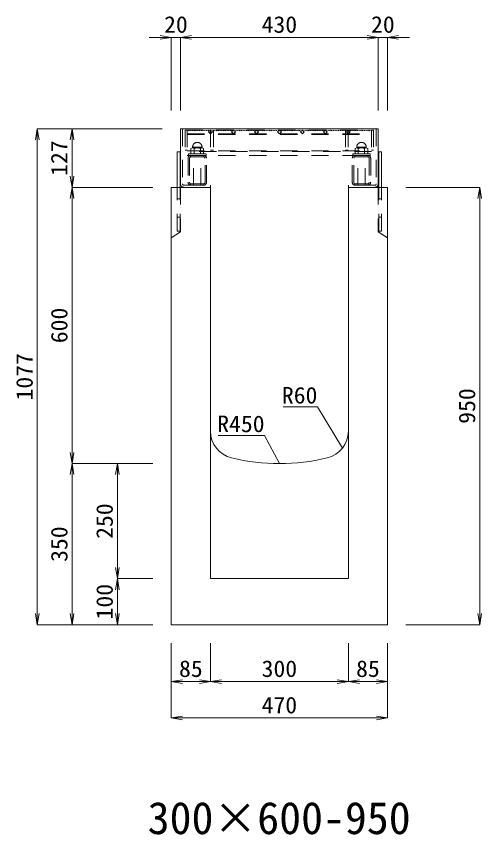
# Model space of a CAD drawing. Units: millimetres at full size; some dimension numbers follow another scale. Extents: x -734 to 58102, y 49499 to 87169.
# Drawn here: x 8238 to 9249, y 56728 to 58505 of the extents above; entities that cross this region are included whole.
import ezdxf
from ezdxf.enums import TextEntityAlignment as Align

# ---------------------------------------------------------------- set-up
doc = ezdxf.new("R2010")
doc.units = ezdxf.units.MM
doc.header["$LTSCALE"] = 50
doc.linetypes.add('USER1', pattern=[1.35, 0.75, -0.6])
doc.layers.add('0_2', color=7, linetype='Continuous')
for name, color, linetype, lineweight in [('寸法線', 7, 'Continuous', 13), ('引出線', 4, 'Continuous', 13), ('本体', 2, 'Continuous', 20), ('ｸﾞﾚｰﾁﾝｸﾞ', 7, 'USER1', 9)]:
    doc.layers.add(name, color=color, linetype=linetype, lineweight=lineweight)
doc.styles.add('ＭＳ 明朝', font='')
doc.styles.get('ＭＳ 明朝').set_extended_font_data('MS Mincho')

# ---------------------------------------------------------------- blocks, each defined once
blk = doc.blocks.new('open_arrow')
at = {"color": 0, "linetype": 'Continuous', "lineweight": -2}
blk.add_lwpolyline([(7.5, 1.25), (0, 0), (7.5, -1.25)], dxfattribs=at)

msp = doc.modelspace()

# ---------------------------------------------------------------- linework, layer by layer
at = {"layer": '寸法線'}
for p, q in [((8642.5, 58459.59), (8526.5, 58459.59)), ((8574.5, 58300.87), (8574.5, 58459.59)), ((8594.5, 58459.59), (9024.5, 58459.59)), ((8594.5, 58300.87), (8594.5, 58459.59)), ((8594.5, 58300.87), (8594.5, 58459.59)), ((8976.5, 58459.59), (9092.5, 58459.59)), ((9024.5, 58300.87), (9024.5, 58459.59)), ((9024.5, 58300.87), (9024.5, 58459.59)), ((9044.5, 58300.87), (9044.5, 58459.59)), ((8283.14, 57183.85), (8283.14, 58260.85)), ((8554.48, 58260.85), (8283.14, 58260.85)), ((8358.69, 58260.85), (8358.69, 58133.85)), ((8554.48, 58260.85), (8358.69, 58260.85)), ((8358.69, 58133.85), (8358.69, 57533.85)), ((8534.48, 58133.85), (8358.69, 58133.85)), ((8534.48, 58133.85), (8358.69, 58133.85)), ((9084.52, 58133.85), (9245.31, 58133.85)), ((9245.31, 58133.85), (9245.31, 57183.85)), ((8534.48, 57533.85), (8358.69, 57533.85)), ((8358.69, 57533.85), (8358.69, 57183.85)), ((8534.48, 57533.85), (8358.69, 57533.85)), ((8457.29, 57283.85), (8457.29, 57533.85)), ((8534.48, 57533.85), (8457.29, 57533.85)), ((8534.48, 57283.85), (8457.29, 57283.85)), ((8457.29, 57183.85), (8457.29, 57283.85)), ((8534.48, 57283.85), (8457.29, 57283.85)), ((8534.48, 57183.85), (8283.14, 57183.85)), ((8534.48, 57183.85), (8358.69, 57183.85)), ((8534.48, 57183.85), (8457.29, 57183.85)), ((9084.52, 57183.85), (9245.31, 57183.85)), ((8574.5, 57143.83), (8574.5, 56981.26)), ((8574.5, 57143.83), (8574.5, 57060.31)), ((8659.5, 57143.83), (8659.5, 57060.31)), ((8659.5, 57143.83), (8659.5, 57060.31)), ((8959.5, 57143.83), (8959.5, 57060.31)), ((8959.5, 57143.83), (8959.5, 57060.31)), ((9044.5, 57143.83), (9044.5, 56981.26)), ((9044.5, 57143.83), (9044.5, 57060.31)), ((8574.5, 57060.31), (8659.5, 57060.31)), ((8659.5, 57060.31), (8959.5, 57060.31)), ((8959.5, 57060.31), (9044.5, 57060.31)), ((8574.5, 56981.26), (9044.5, 56981.26))]:
    msp.add_line(p, q, dxfattribs=at)
at = {"layer": '引出線'}
for points in [[(8946.57, 57567.17), (8892.16, 57657.06), (8817.49, 57657.06)], [(8809.5, 57533.85), (8777.28, 57595), (8676.27, 57595)]]:
    msp.add_lwpolyline(points, dxfattribs=at)
at = {"layer": '本体'}
for p, q in [((8574.5, 58133.85), (8574.5, 57183.85)), ((8574.5, 58133.85), (8659.5, 58133.85)), ((8659.5, 57604.38), (8659.5, 58133.85)), ((8959.5, 57604.38), (8959.5, 58133.85)), ((8959.5, 58133.85), (9044.5, 58133.85)), ((9044.5, 57183.85), (9044.5, 58133.85)), ((8659.5, 57604.38), (8659.5, 57283.85)), ((8959.5, 57604.38), (8959.5, 57283.85)), ((8659.5, 57283.85), (8959.5, 57283.85)), ((8574.5, 57183.85), (9044.5, 57183.85))]:
    msp.add_line(p, q, dxfattribs=at)
at = {"layer": '本体', "linetype": 'USER1', "lineweight": 9}
for p, q in [((8594.51, 58133.85), (8594.51, 58036.85)), ((9024.51, 58133.85), (9024.51, 58036.85)), ((8574.51, 58024.35), (8594.51, 58036.85)), ((9044.51, 58024.35), (9024.51, 58036.85))]:
    msp.add_line(p, q, dxfattribs=at)
at = {"layer": '本体'}
for centre, radius, start, end in [((8719.5, 57604.38), 60, 180, 256.65785), ((8899.5, 57604.38), 60, 283.34237, 0), ((8809.5, 57983.85), 450, 256.65777, 283.34225)]:
    msp.add_arc(centre, radius, start, end, dxfattribs=at)
at = {"layer": 'ｸﾞﾚｰﾁﾝｸﾞ', "linetype": 'Continuous'}
for p, q in [((8594.5, 58260.85), (9024.5, 58260.85)), ((8594.5, 58141.48), (8594.5, 58260.85)), ((9024.5, 58133.85), (9024.5, 58260.85)), ((8593.5, 58210.85), (8587.5, 58210.85)), ((8587.5, 58133.85), (8587.5, 58210.85)), ((8593.5, 58133.85), (8593.5, 58210.85)), ((9025.5, 58210.85), (9031.5, 58210.85)), ((9025.5, 58133.85), (9025.5, 58210.85)), ((9031.5, 58133.85), (9031.5, 58210.85))]:
    msp.add_line(p, q, dxfattribs=at)
at = {"layer": 'ｸﾞﾚｰﾁﾝｸﾞ'}
for p, q in [((8599, 58260.85), (8599, 58141.35)), ((8604.5, 58258.35), (8604.5, 58214.35)), ((8609, 58258.35), (8609, 58214.35)), ((8609, 58258.35), (8609, 58203.35)), ((8609, 58249.85), (9010, 58249.85)), ((8609, 58248.35), (9010, 58248.35)), ((8612.2, 58258.35), (8613.1, 58256.25)), ((8613.1, 58256.25), (8614, 58258.35)), ((8616, 58258.35), (8616.9, 58256.25)), ((8616.9, 58256.25), (8617.8, 58258.35)), ((8619.8, 58258.35), (8620.7, 58256.25)), ((8620.7, 58256.25), (8621.6, 58258.35)), ((8623.6, 58258.35), (8624.5, 58256.25)), ((8624.5, 58256.25), (8625.4, 58258.35)), ((8627.4, 58258.35), (8628.3, 58256.25)), ((8628.3, 58256.25), (8629.2, 58258.35)), ((8631.2, 58258.35), (8632.1, 58256.25)), ((8632.1, 58256.25), (8633, 58258.35)), ((8635, 58258.35), (8635.9, 58256.25)), ((8635.9, 58256.25), (8636.8, 58258.35)), ((8638.8, 58258.35), (8639.7, 58256.25)), ((8639.7, 58256.25), (8640.6, 58258.35)), ((8642.6, 58258.35), (8643.5, 58256.25)), ((8643.5, 58256.25), (8644.4, 58258.35)), ((8646.4, 58258.35), (8647.3, 58256.25)), ((8647.3, 58256.25), (8648.2, 58258.35)), ((8650.2, 58258.35), (8651.1, 58256.25)), ((8651.1, 58256.25), (8652, 58258.35)), ((8654, 58258.35), (8654.9, 58256.25)), ((8654.9, 58256.25), (8655.8, 58258.35)), ((8659.5, 58258.35), (8655.26, 58254.11)), ((8655.26, 58254.11), (8659.5, 58249.87)), ((8663.74, 58254.11), (8659.5, 58258.35)), ((8659.5, 58249.87), (8663.74, 58254.11)), ((8659.5, 58249.87), (8660, 58250.37)), ((8660, 58258.35), (8660, 58214.35)), ((8664.5, 58258.35), (8665.4, 58256.25)), ((8665.4, 58256.25), (8666.3, 58258.35)), ((8666, 58258.35), (8666, 58214.35)), ((8668.3, 58258.35), (8669.2, 58256.25)), ((8669.2, 58256.25), (8670.1, 58258.35)), ((8672.1, 58258.35), (8673, 58256.25)), ((8673, 58256.25), (8673.9, 58258.35)), ((8675.9, 58258.35), (8676.8, 58256.25)), ((8676.8, 58256.25), (8677.7, 58258.35)), ((8679.7, 58258.35), (8680.6, 58256.25)), ((8680.6, 58256.25), (8681.5, 58258.35)), ((8683.5, 58258.35), (8684.4, 58256.25)), ((8684.4, 58256.25), (8685.3, 58258.35)), ((8687.3, 58258.35), (8688.2, 58256.25)), ((8688.2, 58256.25), (8689.1, 58258.35)), ((8691.1, 58258.35), (8692, 58256.25)), ((8692, 58256.25), (8692.9, 58258.35)), ((8694.9, 58258.35), (8695.8, 58256.25)), ((8695.8, 58256.25), (8696.7, 58258.35)), ((8698.7, 58258.35), (8699.6, 58256.25)), ((8699.6, 58256.25), (8700.5, 58258.35)), ((8702.5, 58258.35), (8703.4, 58256.25)), ((8703.4, 58256.25), (8704.3, 58258.35)), ((8709.5, 58258.35), (8705.26, 58254.11)), ((8705.26, 58254.11), (8709.5, 58249.87)), ((8713.74, 58254.11), (8709.5, 58258.35)), ((8709.5, 58249.87), (8713.74, 58254.11)), ((8714.5, 58258.35), (8715.4, 58256.25)), ((8715.4, 58256.25), (8716.3, 58258.35)), ((8718.3, 58258.35), (8719.2, 58256.25)), ((8719.2, 58256.25), (8720.1, 58258.35)), ((8722.1, 58258.35), (8723, 58256.25)), ((8723, 58256.25), (8723.9, 58258.35)), ((8725.9, 58258.35), (8726.8, 58256.25)), ((8726.8, 58256.25), (8727.7, 58258.35)), ((8729.7, 58258.35), (8730.6, 58256.25)), ((8730.6, 58256.25), (8731.5, 58258.35)), ((8733.5, 58258.35), (8734.4, 58256.25)), ((8734.4, 58256.25), (8735.3, 58258.35)), ((8737.3, 58258.35), (8738.2, 58256.25)), ((8738.2, 58256.25), (8739.1, 58258.35)), ((8741.1, 58258.35), (8742, 58256.25)), ((8742, 58256.25), (8742.9, 58258.35)), ((8744.9, 58258.35), (8745.8, 58256.25)), ((8745.8, 58256.25), (8746.7, 58258.35)), ((8748.7, 58258.35), (8749.6, 58256.25)), ((8749.6, 58256.25), (8750.5, 58258.35)), ((8752.5, 58258.35), (8753.4, 58256.25)), ((8753.4, 58256.25), (8754.3, 58258.35)), ((8759.5, 58258.35), (8755.26, 58254.11)), ((8755.26, 58254.11), (8759.5, 58249.87)), ((8763.74, 58254.11), (8759.5, 58258.35)), ((8759.5, 58249.87), (8763.74, 58254.11)), ((8764.5, 58258.35), (8765.4, 58256.25)), ((8765.4, 58256.25), (8766.3, 58258.35)), ((8768.3, 58258.35), (8769.2, 58256.25)), ((8769.2, 58256.25), (8770.1, 58258.35)), ((8772.1, 58258.35), (8773, 58256.25)), ((8773, 58256.25), (8773.9, 58258.35)), ((8775.9, 58258.35), (8776.8, 58256.25)), ((8776.8, 58256.25), (8777.7, 58258.35)), ((8779.7, 58258.35), (8780.6, 58256.25)), ((8780.6, 58256.25), (8781.5, 58258.35)), ((8783.5, 58258.35), (8784.4, 58256.25)), ((8784.4, 58256.25), (8785.3, 58258.35)), ((8787.3, 58258.35), (8788.2, 58256.25)), ((8788.2, 58256.25), (8789.1, 58258.35)), ((8791.1, 58258.35), (8792, 58256.25)), ((8792, 58256.25), (8792.9, 58258.35)), ((8794.9, 58258.35), (8795.8, 58256.25)), ((8795.8, 58256.25), (8796.7, 58258.35)), ((8798.7, 58258.35), (8799.6, 58256.25)), ((8799.6, 58256.25), (8800.5, 58258.35)), ((8802.5, 58258.35), (8803.4, 58256.25)), ((8803.4, 58256.25), (8804.3, 58258.35)), ((8809.5, 58258.35), (8805.26, 58254.11)), ((8805.26, 58254.11), (8809.5, 58249.87)), ((8809.5, 58258.35), (8813.74, 58254.11)), ((8813.74, 58254.11), (8809.5, 58249.87)), ((8815.6, 58256.25), (8814.7, 58258.35)), ((8816.5, 58258.35), (8815.6, 58256.25)), ((8819.4, 58256.25), (8818.5, 58258.35)), ((8820.3, 58258.35), (8819.4, 58256.25)), ((8823.2, 58256.25), (8822.3, 58258.35)), ((8824.1, 58258.35), (8823.2, 58256.25)), ((8827, 58256.25), (8826.1, 58258.35)), ((8827.9, 58258.35), (8827, 58256.25)), ((8830.8, 58256.25), (8829.9, 58258.35)), ((8831.7, 58258.35), (8830.8, 58256.25)), ((8834.6, 58256.25), (8833.7, 58258.35)), ((8835.5, 58258.35), (8834.6, 58256.25)), ((8838.4, 58256.25), (8837.5, 58258.35)), ((8839.3, 58258.35), (8838.4, 58256.25)), ((8842.2, 58256.25), (8841.3, 58258.35)), ((8843.1, 58258.35), (8842.2, 58256.25)), ((8846, 58256.25), (8845.1, 58258.35)), ((8846.9, 58258.35), (8846, 58256.25)), ((8849.8, 58256.25), (8848.9, 58258.35)), ((8850.7, 58258.35), (8849.8, 58256.25)), ((8853.6, 58256.25), (8852.7, 58258.35)), ((8854.5, 58258.35), (8853.6, 58256.25)), ((8855.26, 58254.11), (8859.5, 58258.35)), ((8859.5, 58249.87), (8855.26, 58254.11)), ((8859.5, 58258.35), (8863.74, 58254.11)), ((8863.74, 58254.11), (8859.5, 58249.87)), ((8865.6, 58256.25), (8864.7, 58258.35)), ((8866.5, 58258.35), (8865.6, 58256.25)), ((8869.4, 58256.25), (8868.5, 58258.35)), ((8870.3, 58258.35), (8869.4, 58256.25)), ((8873.2, 58256.25), (8872.3, 58258.35)), ((8874.1, 58258.35), (8873.2, 58256.25)), ((8877, 58256.25), (8876.1, 58258.35)), ((8877.9, 58258.35), (8877, 58256.25)), ((8880.8, 58256.25), (8879.9, 58258.35)), ((8881.7, 58258.35), (8880.8, 58256.25)), ((8884.6, 58256.25), (8883.7, 58258.35)), ((8885.5, 58258.35), (8884.6, 58256.25)), ((8888.4, 58256.25), (8887.5, 58258.35)), ((8889.3, 58258.35), (8888.4, 58256.25)), ((8892.2, 58256.25), (8891.3, 58258.35)), ((8893.1, 58258.35), (8892.2, 58256.25)), ((8896, 58256.25), (8895.1, 58258.35)), ((8896.9, 58258.35), (8896, 58256.25)), ((8899.8, 58256.25), (8898.9, 58258.35)), ((8900.7, 58258.35), (8899.8, 58256.25)), ((8903.6, 58256.25), (8902.7, 58258.35)), ((8904.5, 58258.35), (8903.6, 58256.25)), ((8905.26, 58254.11), (8909.5, 58258.35)), ((8909.5, 58249.87), (8905.26, 58254.11)), ((8909.5, 58258.35), (8913.74, 58254.11)), ((8913.74, 58254.11), (8909.5, 58249.87)), ((8915.6, 58256.25), (8914.7, 58258.35)), ((8916.5, 58258.35), (8915.6, 58256.25)), ((8919.4, 58256.25), (8918.5, 58258.35)), ((8920.3, 58258.35), (8919.4, 58256.25)), ((8923.2, 58256.25), (8922.3, 58258.35)), ((8924.1, 58258.35), (8923.2, 58256.25)), ((8927, 58256.25), (8926.1, 58258.35)), ((8927.9, 58258.35), (8927, 58256.25)), ((8930.8, 58256.25), (8929.9, 58258.35)), ((8931.7, 58258.35), (8930.8, 58256.25)), ((8934.6, 58256.25), (8933.7, 58258.35)), ((8935.5, 58258.35), (8934.6, 58256.25)), ((8938.4, 58256.25), (8937.5, 58258.35)), ((8939.3, 58258.35), (8938.4, 58256.25)), ((8942.2, 58256.25), (8941.3, 58258.35)), ((8943.1, 58258.35), (8942.2, 58256.25)), ((8946, 58256.25), (8945.1, 58258.35)), ((8946.9, 58258.35), (8946, 58256.25)), ((8949.8, 58256.25), (8948.9, 58258.35)), ((8950.7, 58258.35), (8949.8, 58256.25)), ((8953.6, 58256.25), (8952.7, 58258.35)), ((8953, 58258.35), (8953, 58214.35)), ((8954.5, 58258.35), (8953.6, 58256.25)), ((8955.26, 58254.11), (8959.5, 58258.35)), ((8959.5, 58249.87), (8955.26, 58254.11)), ((8959, 58258.35), (8959, 58214.35)), ((8959.5, 58249.87), (8959, 58250.37)), ((8959.5, 58258.35), (8963.74, 58254.11)), ((8963.74, 58254.11), (8959.5, 58249.87)), ((8964.1, 58256.25), (8963.2, 58258.35)), ((8965, 58258.35), (8964.1, 58256.25)), ((8967.9, 58256.25), (8967, 58258.35)), ((8968.8, 58258.35), (8967.9, 58256.25)), ((8971.7, 58256.25), (8970.8, 58258.35)), ((8972.6, 58258.35), (8971.7, 58256.25)), ((8975.5, 58256.25), (8974.6, 58258.35)), ((8976.4, 58258.35), (8975.5, 58256.25)), ((8979.3, 58256.25), (8978.4, 58258.35)), ((8980.2, 58258.35), (8979.3, 58256.25)), ((8983.1, 58256.25), (8982.2, 58258.35)), ((8984, 58258.35), (8983.1, 58256.25)), ((8986.9, 58256.25), (8986, 58258.35)), ((8987.8, 58258.35), (8986.9, 58256.25)), ((8990.7, 58256.25), (8989.8, 58258.35)), ((8991.6, 58258.35), (8990.7, 58256.25)), ((8994.5, 58256.25), (8993.6, 58258.35)), ((8995.4, 58258.35), (8994.5, 58256.25)), ((8998.3, 58256.25), (8997.4, 58258.35)), ((8999.2, 58258.35), (8998.3, 58256.25)), ((9002.1, 58256.25), (9001.2, 58258.35)), ((9003, 58258.35), (9002.1, 58256.25)), ((9005.9, 58256.25), (9005, 58258.35)), ((9006.8, 58258.35), (9005.9, 58256.25)), ((9010, 58258.35), (9010, 58214.35)), ((9010, 58258.35), (9010, 58203.35)), ((9014.5, 58258.35), (9014.5, 58214.35)), ((9020, 58260.85), (9020, 58141.35)), ((8604.5, 58214.35), (8609, 58214.35)), ((8609, 58213.35), (9010, 58213.35)), ((9010, 58211.85), (8609, 58211.85)), ((8617.15, 58218.15), (8620.61, 58219.35)), ((8617.15, 58206.35), (8617.15, 58218.15)), ((8620.61, 58221.35), (8641.39, 58221.35)), ((8620.61, 58219.35), (8620.61, 58221.35)), ((8620.61, 58219.35), (8624.08, 58218.15)), ((8641.39, 58219.35), (8620.61, 58219.35)), ((8624.08, 58218.15), (8631, 58219.35)), ((8624.08, 58206.35), (8624.08, 58218.15)), ((8631, 58219.35), (8637.93, 58218.15)), ((8637.93, 58218.15), (8641.39, 58219.35)), ((8637.93, 58218.15), (8637.93, 58206.35)), ((8641.39, 58221.35), (8641.39, 58219.35)), ((8641.39, 58219.35), (8644.85, 58218.15)), ((8644.85, 58218.15), (8644.85, 58206.35)), ((8660, 58214.35), (8666, 58214.35)), ((8959, 58214.35), (8953, 58214.35)), ((8977.61, 58219.35), (8974.15, 58218.15)), ((8974.15, 58218.15), (8974.15, 58206.35)), ((8998.39, 58221.35), (8977.61, 58221.35)), ((8977.61, 58221.35), (8977.61, 58219.35)), ((8981.07, 58218.15), (8977.61, 58219.35)), ((8977.61, 58219.35), (8998.39, 58219.35)), ((8988, 58219.35), (8981.07, 58218.15)), ((8981.07, 58218.15), (8981.07, 58206.35)), ((8994.92, 58218.15), (8988, 58219.35)), ((8998.39, 58219.35), (8994.92, 58218.15)), ((8994.92, 58206.35), (8994.92, 58218.15)), ((8998.39, 58219.35), (8998.39, 58221.35)), ((9001.85, 58218.15), (8998.39, 58219.35)), ((9001.85, 58206.35), (9001.85, 58218.15)), ((9014.5, 58214.35), (9010, 58214.35)), ((8609, 58203.35), (9010, 58203.35)), ((8611, 58196.95), (8611, 58144.75)), ((8612, 58206.35), (8650, 58206.35)), ((8612, 58206.35), (8631, 58206.35)), ((8612, 58203.35), (8612, 58206.35)), ((8650, 58203.35), (8612, 58203.35)), ((8614.2, 58196.95), (8614.2, 58144.75)), ((8616.5, 58203.29), (8616.5, 58200.02)), ((8631, 58206.35), (8617.15, 58206.35)), ((8644.6, 58203.35), (8617.4, 58203.35)), ((8644.6, 58203.35), (8617.4, 58203.35)), ((8644.6, 58200.15), (8617.4, 58200.15)), ((8623, 58138.35), (8623, 58203.35)), ((8623, 58203.35), (8639, 58203.35)), ((8631, 58206.35), (8624.08, 58206.35)), ((8644.85, 58206.35), (8631, 58206.35)), ((8639, 58138.35), (8639, 58203.35)), ((8645.5, 58203.29), (8645.5, 58200.02)), ((8647.8, 58144.75), (8647.8, 58196.95)), ((8650, 58206.35), (8650, 58203.35)), ((8651, 58144.75), (8651, 58196.95)), ((8968, 58144.75), (8968, 58196.95)), ((9007, 58206.35), (8969, 58206.35)), ((8969, 58206.35), (8969, 58203.35)), ((8969, 58203.35), (9007, 58203.35)), ((8971.2, 58144.75), (8971.2, 58196.95)), ((8973.5, 58203.29), (8973.5, 58200.02)), ((8974.15, 58206.35), (8988, 58206.35)), ((8974.4, 58203.35), (9001.6, 58203.35)), ((8974.4, 58203.35), (9001.6, 58203.35)), ((8974.4, 58200.15), (9001.6, 58200.15)), ((8980, 58138.35), (8980, 58203.35)), ((8996, 58203.35), (8980, 58203.35)), ((8988, 58206.35), (9001.85, 58206.35)), ((9007, 58206.35), (8988, 58206.35)), ((8988, 58206.35), (8994.92, 58206.35)), ((8996, 58138.35), (8996, 58203.35)), ((9002.5, 58203.29), (9002.5, 58200.02)), ((9004.8, 58196.95), (9004.8, 58144.75)), ((9007, 58203.35), (9007, 58206.35)), ((9008, 58196.95), (9008, 58144.75)), ((8602, 58138.35), (8659.5, 58138.35)), ((8616.5, 58141.68), (8616.5, 58138.41)), ((8617.4, 58141.55), (8644.6, 58141.55)), ((8617.4, 58138.35), (8644.6, 58138.35)), ((8645.5, 58141.68), (8645.5, 58138.41)), ((8659.5, 58138.35), (8659.5, 58133.85)), ((9017, 58138.35), (8959.5, 58138.35)), ((8959.5, 58138.35), (8959.5, 58133.85)), ((8973.5, 58141.68), (8973.5, 58138.41)), ((9001.6, 58141.55), (8974.4, 58141.55)), ((9001.6, 58138.35), (8974.4, 58138.35)), ((9002.5, 58141.68), (9002.5, 58138.41)), ((8587.5, 58038.85), (8587.5, 58133.85)), ((8593.5, 58038.85), (8593.5, 58133.85)), ((9025.5, 58038.85), (9025.5, 58133.85)), ((9031.5, 58038.85), (9031.5, 58133.85)), ((8587.5, 58108.85), (8593.5, 58108.85)), ((9025.5, 58108.85), (9031.5, 58108.85)), ((8587.5, 58068.85), (8593.5, 58068.85)), ((9025.5, 58068.85), (9031.5, 58068.85)), ((8593.5, 58038.85), (8587.5, 58038.85)), ((9025.5, 58038.85), (9031.5, 58038.85))]:
    msp.add_line(p, q, dxfattribs=at)
at = {"layer": 'ｸﾞﾚｰﾁﾝｸﾞ', "lineweight": 5}
msp.add_line((8604.5, 58258.35), (9014.5, 58258.35), dxfattribs=at)
at = {"layer": 'ｸﾞﾚｰﾁﾝｸﾞ'}
for centre, radius, start, end in [((8631, 58221.35), 10.25, 0, 180), ((8988, 58221.35), 10.25, 0, 180), ((8617.4, 58196.95), 6.4, 90, 180), ((8617.4, 58196.95), 3.2, 90, 180), ((8644.6, 58196.95), 6.4, 0, 90), ((8644.6, 58196.95), 3.2, 0, 90), ((8974.4, 58196.95), 6.4, 90, 180), ((8974.4, 58196.95), 3.2, 90, 180), ((9001.6, 58196.95), 6.4, 0, 90), ((9001.6, 58196.95), 3.2, 0, 90), ((8602, 58141.35), 7.5, 179.01874, 270), ((8602, 58141.35), 3, 180, 270), ((8617.4, 58144.75), 6.4, 180, 270), ((8617.4, 58144.75), 3.2, 180, 270), ((8644.6, 58144.75), 6.4, 270, 0), ((8644.6, 58144.75), 3.2, 270, 0), ((8974.4, 58144.75), 6.4, 180, 270), ((8974.4, 58144.75), 3.2, 180, 270), ((9001.6, 58144.75), 6.4, 270, 0), ((9001.6, 58144.75), 3.2, 270, 0), ((9017, 58141.35), 7.5, 270, 0), ((9017, 58141.35), 3, 270, 0)]:
    msp.add_arc(centre, radius, start, end, dxfattribs=at)

# ---------------------------------------------------------------- block references
at = {"layer": '寸法線', "xscale": 3.2, "yscale": 3.2}
for p, rotation in [((8574.5, 58459.59), 180), ((9024.5, 58459.59), 180), ((9024.5, 58459.59), 180), ((8283.14, 58260.85), 270), ((8358.69, 58260.85), 270), ((8358.69, 58133.85), 90), ((8358.69, 58133.85), 270), ((9245.31, 58133.85), 270), ((8358.69, 57533.85), 90), ((8358.69, 57533.85), 270), ((8457.29, 57533.85), 270), ((8457.29, 57283.85), 90), ((8457.29, 57283.85), 270), ((8283.14, 57183.85), 90), ((8358.69, 57183.85), 90), ((8457.29, 57183.85), 90), ((9245.31, 57183.85), 90), ((8659.5, 57060.31), 180), ((8959.5, 57060.31), 180), ((9044.5, 57060.31), 180), ((9044.5, 56981.26), 180)]:
    msp.add_blockref('open_arrow', p, dxfattribs=dict(at, rotation=rotation))
for p in [(8594.5, 58459.59), (8594.5, 58459.59), (9044.5, 58459.59), (8574.5, 57060.31), (8659.5, 57060.31), (8959.5, 57060.31), (8574.5, 56981.26)]:
    msp.add_blockref('open_arrow', p, dxfattribs=at)
at = {"layer": '引出線', "xscale": 0.0533, "yscale": 0.0533}
for p, rotation in [((8946.57, 57567.17), 121.2), ((8809.5, 57533.85), 117.8)]:
    msp.add_blockref('open_arrow', p, dxfattribs=dict(at, rotation=rotation))

# ---------------------------------------------------------------- texts
at = {"layer": '0_2', "style": 'ＭＳ 明朝'}
msp.add_text('300×600-950', height=70.05, dxfattribs=at).set_placement((8809.02, 56764.02), align=Align.MIDDLE_CENTER)
at = {"layer": '寸法線', "style": 'ＭＳ 明朝', "width": 1.05}
for s, p in [('20', (8584.5, 58487.61)), ('430', (8809.5, 58487.61)), ('20', (9034.5, 58487.61)), ('85', (8617, 57088.33)), ('300', (8809.5, 57088.33)), ('85', (9002, 57088.33)), ('470', (8809.5, 57009.28))]:
    msp.add_text(s, height=36.03, dxfattribs=at).set_placement(p, align=Align.MIDDLE_CENTER)
for s, p in [('127', (8330.67, 58197.35)), ('600', (8330.67, 57833.85)), ('1077', (8255.12, 57722.35)), ('950', (9217.29, 57658.85)), ('250', (8429.27, 57408.85)), ('350', (8330.67, 57358.85)), ('100', (8429.27, 57233.85))]:
    msp.add_text(s, height=36.03, rotation=90, dxfattribs=at).set_placement(p, align=Align.MIDDLE_CENTER)
at = {"layer": '引出線', "style": 'ＭＳ 明朝', "width": 1.05}
for s, p in [('R60', (8892.16, 57700.26)), ('R450', (8777.28, 57638.2))]:
    msp.add_text(s, height=36.03, dxfattribs=at).set_placement(p, align=Align.TOP_RIGHT)

doc.saveas('drawing.dxf')
